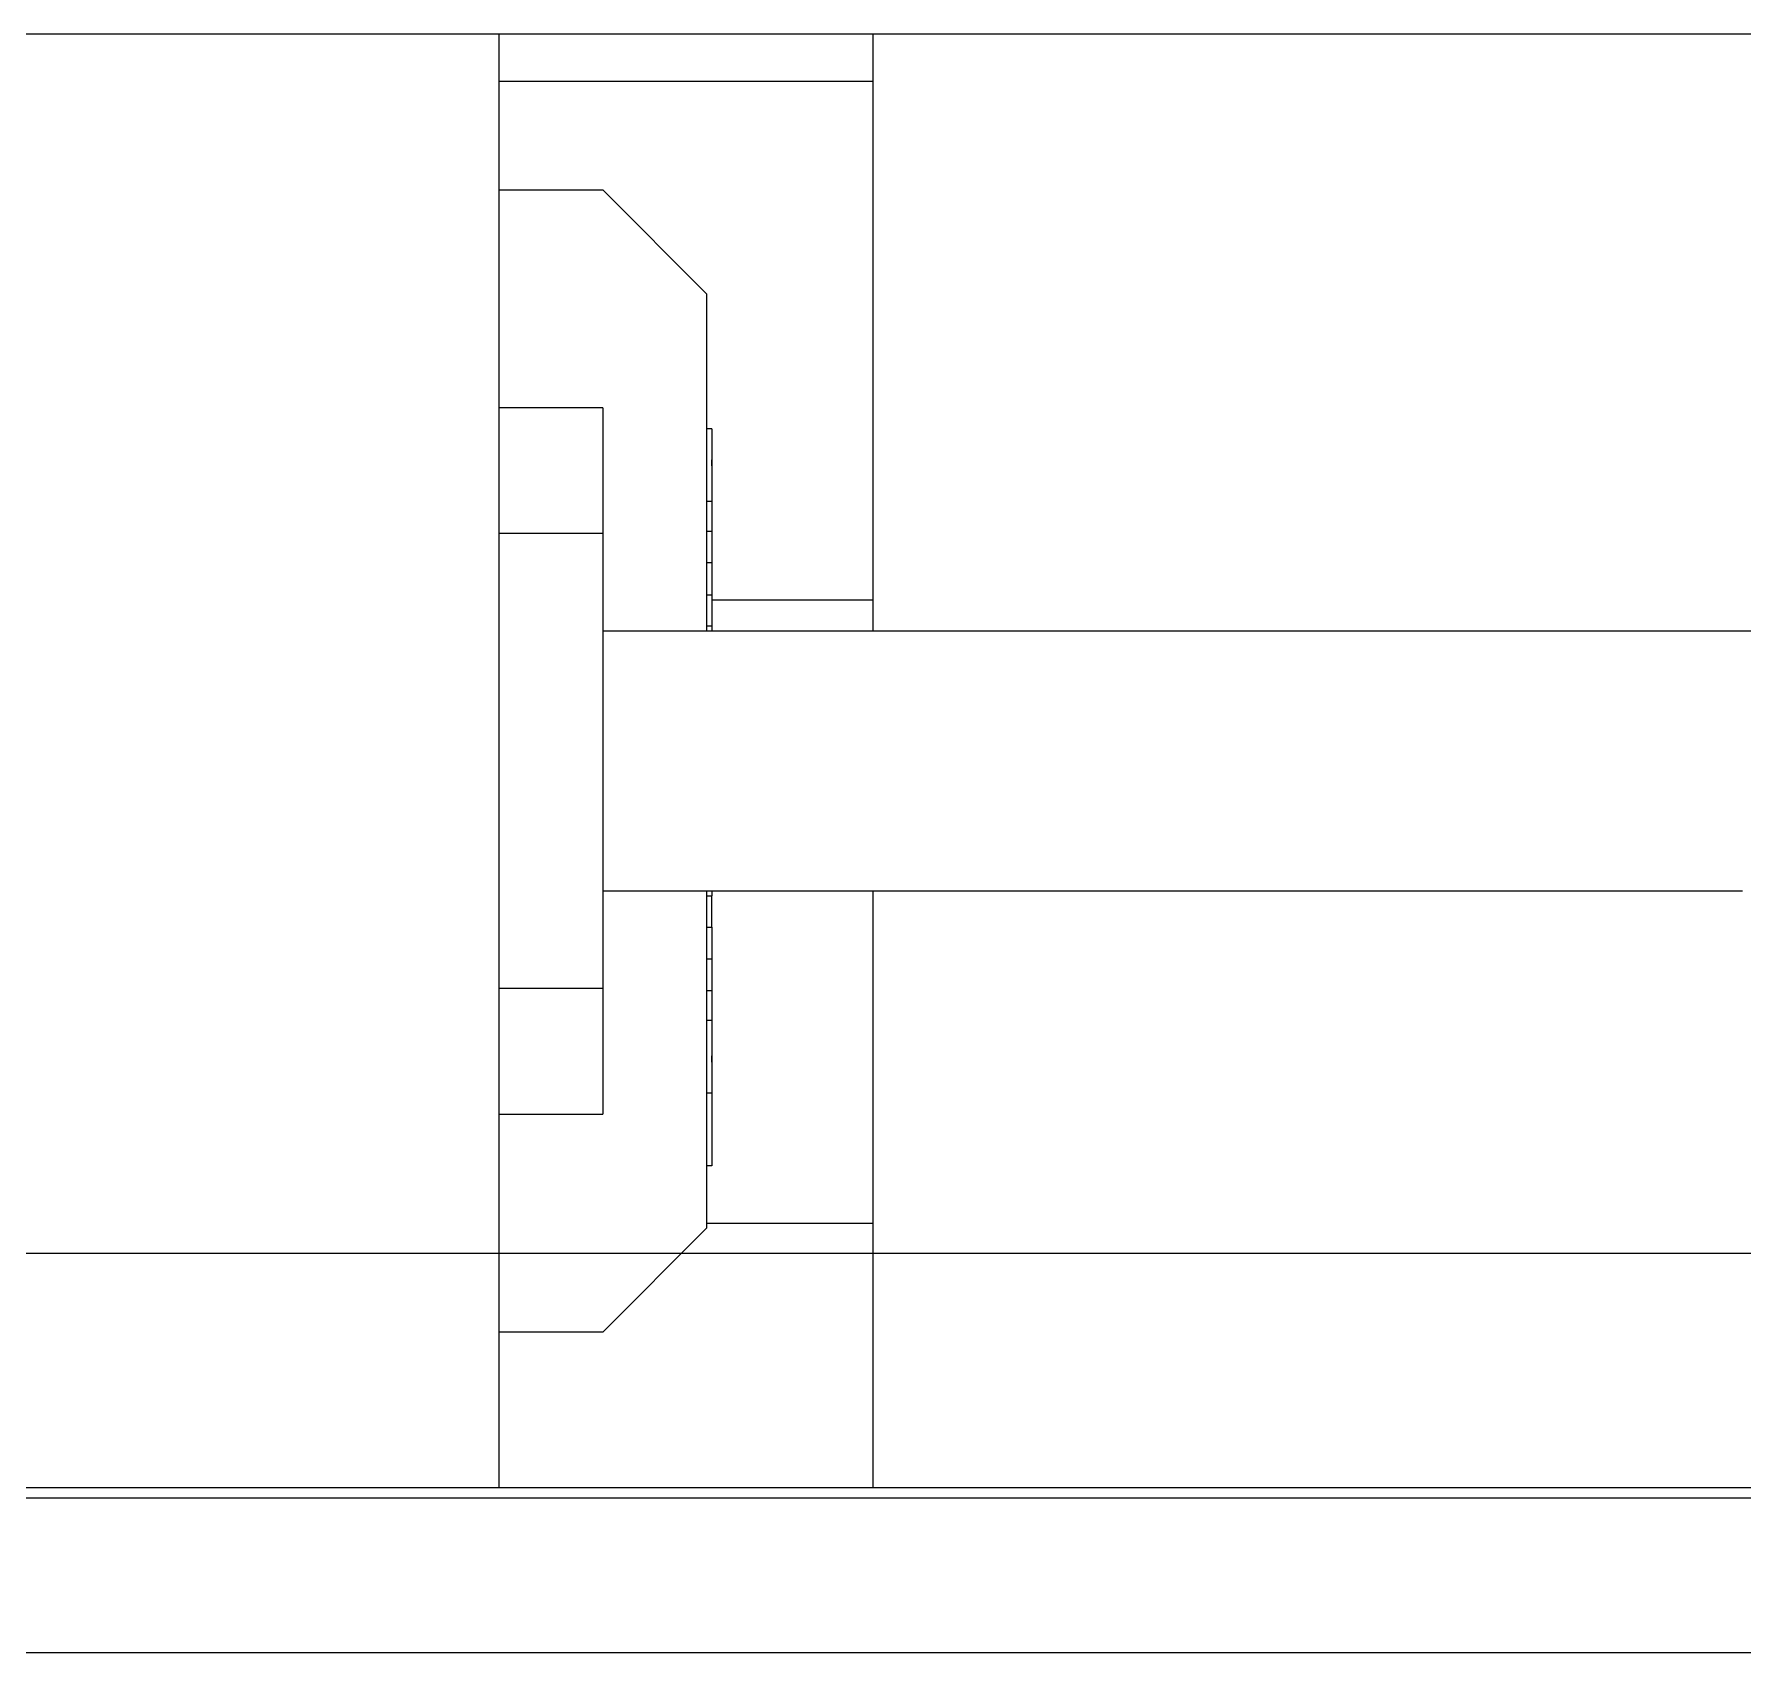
# Model space of a CAD drawing. Header units: millimetres. Extents: x 2509 to 128734, y 2492 to 91667.
# Drawn here: x 37294.5 to 37459, y 72004.6 to 72160.5 of the extents above; entities that cross this region are included whole.
import ezdxf

# ---------------------------------------------------------------- set-up
doc = ezdxf.new("R2010")
doc.units = ezdxf.units.MM
doc.layers.add('SSH_搬运系统', color=7, linetype='Continuous')
doc.layers.add('规划设计-立库系统-链式输送机', color=5, linetype='Continuous')
doc.styles.add('标注', font='msyh.ttf', dxfattribs={"height": 20})

# ---------------------------------------------------------------- blocks, each defined once
blk = doc.blocks.new('SSH_机械臂')
at = {"layer": 'SSH_搬运系统', "lineweight": 15}
for p, q in [((1510.97, 2261.64, 0), (1510.97, 2559.64, 0)), ((1525.87, 2261.64, 0), (1525.87, 2559.64, 0)), ((1526.87, 2261.64, 0), (1526.87, 2559.64, 0)), ((1666.87, 2261.64, 0), (1666.87, 2559.64, 0)), ((1666.87, 2461.64, 0), (1526.87, 2461.64, 0)), ((1541.87, 2451.64, 0), (1541.87, 2461.64, 0)), ((1574.96, 2451.64, 0), (1574.96, 2461.64, 0)), ((1618.78, 2451.64, 0), (1618.78, 2461.64, 0)), ((1651.87, 2461.64, 0), (1651.87, 2451.64, 0)), ((1541.87, 2451.64, 0), (1551.87, 2441.64, 0)), ((1574.96, 2451.64, 0), (1562.87, 2451.64, 0)), ((1618.78, 2451.64, 0), (1574.96, 2451.64, 0)), ((1630.87, 2451.64, 0), (1618.78, 2451.64, 0)), ((1641.87, 2441.64, 0), (1651.87, 2451.64, 0)), ((1584.37, 2441.64, 0), (1551.87, 2441.64, 0)), ((1557.87, 2441.14, 0), (1557.87, 2441.64, 0)), ((1564.87, 2441.14, 0), (1564.87, 2441.64, 0)), ((1571.87, 2441.14, 0), (1571.87, 2441.64, 0)), ((1574.77, 2441.64, 0), (1574.77, 2441.14, 0)), ((1577.77, 2441.14, 0), (1577.77, 2441.64, 0)), ((1580.87, 2441.64, 0), (1580.87, 2441.14, 0)), ((1583.87, 2441.64, 0), (1583.87, 2441.14, 0)), ((1641.87, 2441.64, 0), (1609.37, 2441.64, 0)), ((1609.87, 2441.14, 0), (1609.87, 2441.64, 0)), ((1612.87, 2441.64, 0), (1612.87, 2441.14, 0)), ((1615.97, 2441.14, 0), (1615.97, 2441.64, 0)), ((1618.97, 2441.14, 0), (1618.97, 2441.64, 0)), ((1621.87, 2441.14, 0), (1621.87, 2441.64, 0)), ((1628.87, 2441.14, 0), (1628.87, 2441.64, 0)), ((1571.87, 2441.14, 0), (1564.87, 2441.14, 0)), ((1567.87, 2441.14, 0), (1568.46, 2441.14, 0)), ((1567.87, 2441.14, 0), (1568.46, 2441.14, 0)), ((1572.1, 2441.14, 0), (1568.46, 2441.14, 0)), ((1572.1, 2441.14, 0), (1568.46, 2441.14, 0)), ((1574.77, 2441.14, 0), (1571.87, 2441.14, 0)), ((1580.87, 2441.14, 0), (1577.77, 2441.14, 0)), ((1580.87, 2441.14, 0), (1583.87, 2441.14, 0)), ((1584.37, 2441.14, 0), (1583.87, 2441.14, 0)), ((1609.87, 2441.14, 0), (1609.37, 2441.14, 0)), ((1613.5, 2441.14, 0), (1609.37, 2441.14, 0)), ((1615.97, 2441.14, 0), (1612.87, 2441.14, 0)), ((1621.87, 2441.14, 0), (1618.97, 2441.14, 0)), ((1625.29, 2441.14, 0), (1621.64, 2441.14, 0)), ((1625.29, 2441.14, 0), (1621.64, 2441.14, 0)), ((1628.87, 2441.14, 0), (1621.87, 2441.14, 0)), ((1625.29, 2441.14, 0), (1625.87, 2441.14, 0)), ((1625.29, 2441.14, 0), (1625.87, 2441.14, 0)), ((1584.37, 2425.64, 0), (1526.87, 2425.64, 0)), ((1666.87, 2425.64, 0), (1609.37, 2425.64, 0))]:
    blk.add_line(p, q, dxfattribs=at)
for points in [[(1562.87, 2461.64, 0), (1562.87, 2451.64, 0)], [(1630.87, 2451.64, 0), (1630.87, 2461.64, 0)], [(1662.35, 2461.64, 0), (1662.35, 2425.64, 0)], [(1584.37, 2451.64, 0), (1584.37, 2341.89, 0)], [(1609.37, 2339.89, 0), (1609.37, 2451.64, 0)], [(1552.35, 2441.64, 0), (1552.35, 2425.64, 0)], [(1564.87, 2441.14, 0), (1557.87, 2441.14, 0)], [(1577.77, 2441.14, 0), (1574.77, 2441.14, 0)], [(1612.35, 2425.64, 0), (1612.35, 2441.14, 0)], [(1618.97, 2441.14, 0), (1615.97, 2441.14, 0)]]:
    blk.add_open_spline(points, degree=1, dxfattribs=at)
blk = doc.blocks.new('*U166')
at = {"layer": '规划设计-立库系统-链式输送机', "color": 1}
blk.add_line((-15.84, 0), (1812.11, 0), dxfattribs=at)
at = {"layer": '规划设计-立库系统-链式输送机', "color": 0, "style": '标注'}
for tag, p in [('编号', (313.89, 142.41)), ('设备高度', (311.17, -149.65))]:
    blk.add_attdef(tag, p, '', height=50, dxfattribs=at)

msp = doc.modelspace()

# ---------------------------------------------------------------- block references
at = {"layer": 'SSH_搬运系统', "rotation": 90}
msp.add_blockref('SSH_机械臂', (39800.878, 70493.639, 0), dxfattribs=at)
at = {"layer": '规划设计-立库系统-链式输送机', "xscale": -1}
msp.add_blockref('*U166', (38025.089, 72043.071), dxfattribs=at)

doc.saveas('drawing.dxf')
